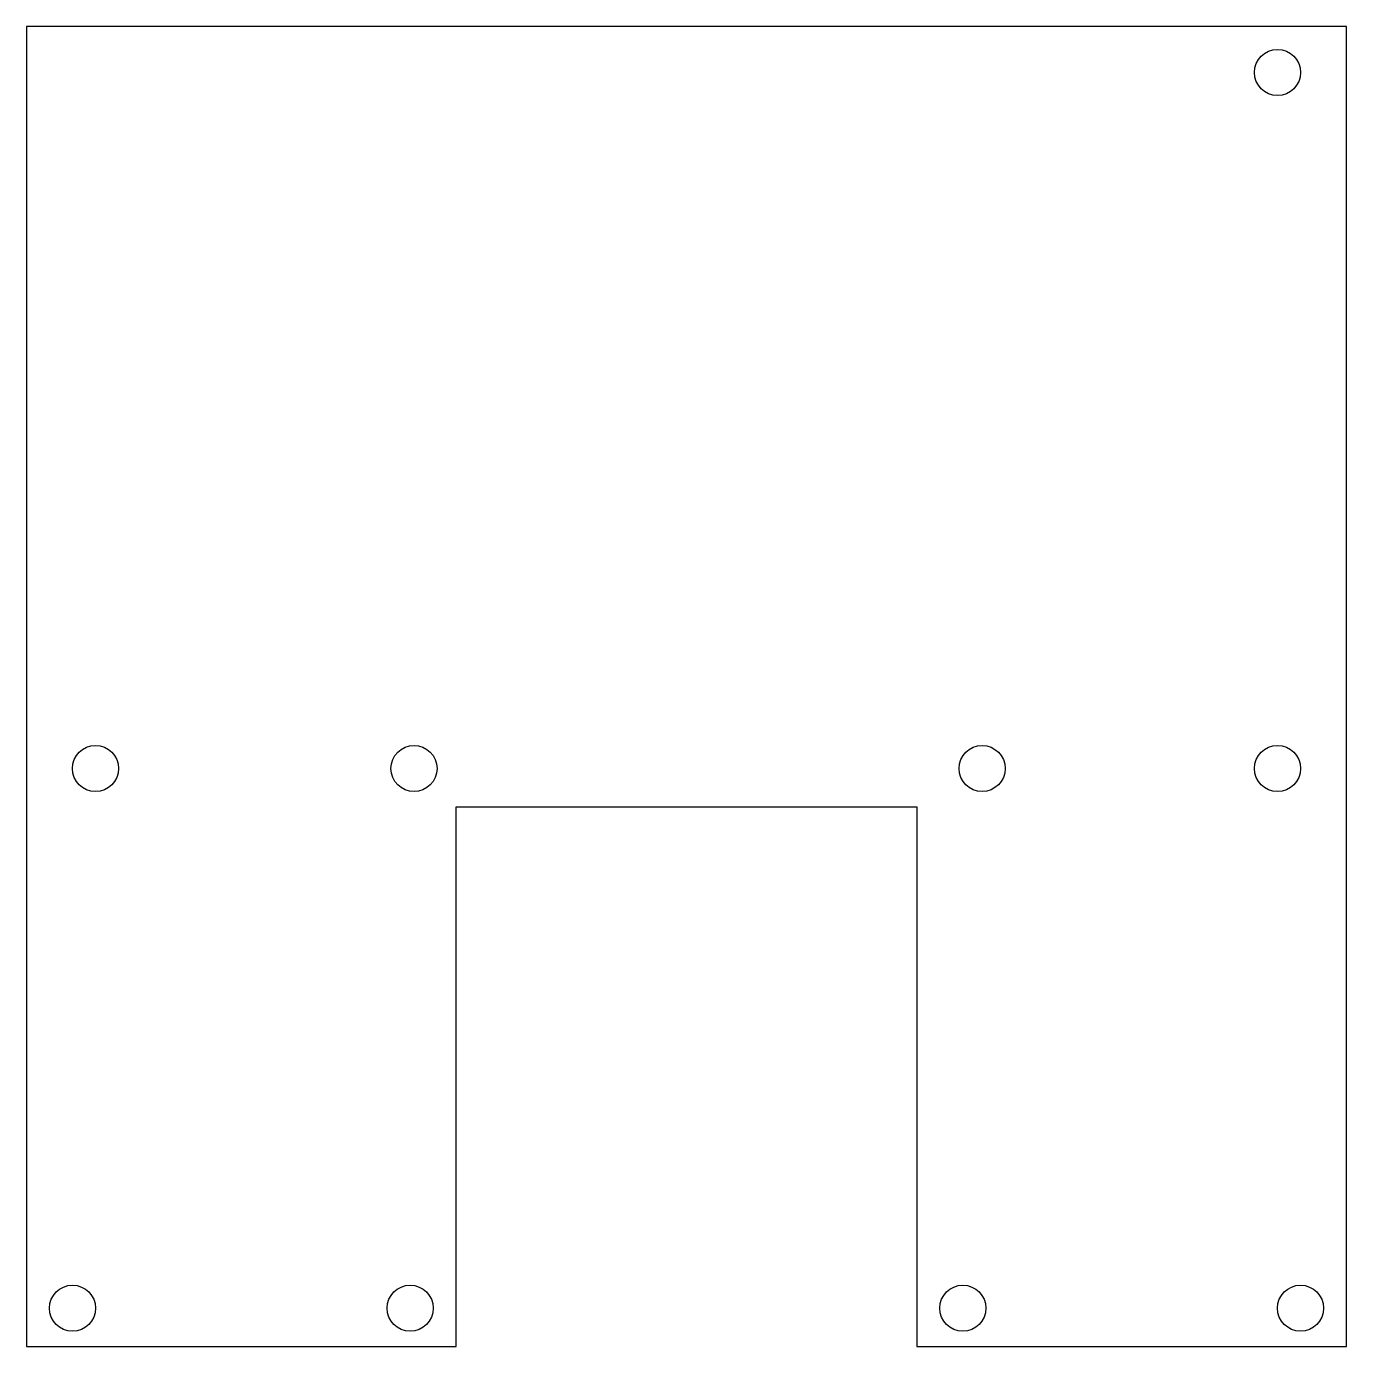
# Model space of a CAD drawing. Extents: x -21.9 to 64.1, y -65.9 to 20.1.
import ezdxf

# ---------------------------------------------------------------- set-up
doc = ezdxf.new("R2010")
doc.units = 0
doc.layers.get('0').update_dxf_attribs({"linetype": 'continuous'})

# ---------------------------------------------------------------- blocks, each defined once
blk = doc.blocks.new('PAD')
at = {"color": 0}
for p, q in [((-21.923, 20.136), (-21.923, -65.864)), ((64.077, 20.136), (-21.923, 20.136)), ((64.077, -65.864), (64.077, 20.136)), ((6.077, -65.864), (6.077, -30.707)), ((6.077, -30.707), (36.077, -30.707)), ((36.077, -30.707), (36.077, -65.864)), ((-21.923, -65.864), (6.077, -65.864)), ((36.077, -65.864), (64.077, -65.864))]:
    blk.add_line(p, q, dxfattribs=at)
for centre in [(59.577, 17.136), (-17.423, -28.207), (3.327, -28.207), (40.334, -28.207), (59.577, -28.207), (-18.923, -63.364), (3.077, -63.364), (39.077, -63.364), (61.077, -63.364)]:
    blk.add_circle(centre, 1.5, dxfattribs=at)

msp = doc.modelspace()

# ---------------------------------------------------------------- block references
at = {"color": 0}
msp.add_blockref('PAD', (0, 0), dxfattribs=at)

doc.saveas('drawing.dxf')
